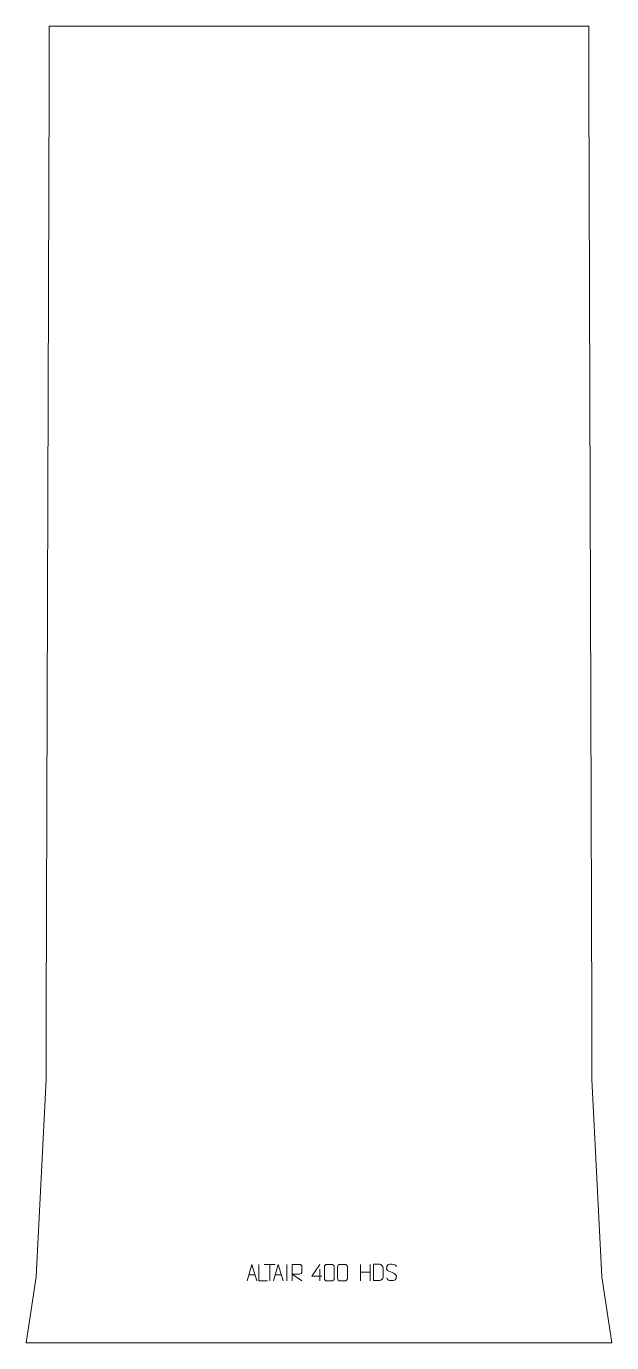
# Model space of a CAD drawing. Header units: millimetres. Extents: x -445 to 445, y -1355 to 645.
import ezdxf

# ---------------------------------------------------------------- set-up
doc = ezdxf.new("R2010")
doc.units = ezdxf.units.MM
doc.header["$MEASUREMENT"] = 0
doc.layers.add('layer 1', color=7, linetype='Continuous')

msp = doc.modelspace()

# ---------------------------------------------------------------- linework, layer by layer
at = {"layer": 'layer 1', "color": 242, "lineweight": 9}
msp.add_open_spline([(410.0003, 644.9997), (410.0003, 644.9997), (410.0003, 554.9995), (410.0003, 554.9995), (410.0003, 554.9995), (410.0003, 554.9995), (414.9995, -854.9994), (414.9995, -854.9994), (414.9995, -854.9994), (414.9995, -854.9994), (414.9995, -954.9999), (414.9995, -954.9999), (414.9995, -954.9999), (414.9995, -954.9999), (430, -1254.9998), (430, -1254.9998), (430, -1254.9998), (430, -1254.9998), (444.9996, -1354.9995), (444.9996, -1354.9995), (444.9996, -1354.9995), (444.9996, -1354.9995), (-444.9997, -1354.9995), (-444.9997, -1354.9995), (-444.9997, -1354.9995), (-444.9997, -1354.9995), (-430, -1254.9998), (-430, -1254.9998), (-430, -1254.9998), (-430, -1254.9998), (-414.9996, -954.9999), (-414.9996, -954.9999), (-414.9996, -954.9999), (-414.9996, -954.9999), (-414.9996, -854.9994), (-414.9996, -854.9994), (-414.9996, -854.9994), (-414.9996, -854.9994), (-410.0004, 554.9995), (-410.0004, 554.9995), (-410.0004, 554.9995), (-410.0004, 554.9995), (-410.0004, 644.9997), (-410.0004, 644.9997), (-410.0004, 644.9997), (-410.0004, 644.9997), (410.0003, 644.9997), (410.0003, 644.9997)], degree=3, knots=[0, 0, 0, 0, 0.076923077, 0.076923077, 0.076923077, 0.076923077, 0.153846154, 0.153846154, 0.153846154, 0.153846154, 0.230769231, 0.230769231, 0.230769231, 0.230769231, 0.307692308, 0.307692308, 0.307692308, 0.307692308, 0.384615385, 0.384615385, 0.384615385, 0.384615385, 0.461538462, 0.461538462, 0.461538462, 0.461538462, 0.538461538, 0.538461538, 0.538461538, 0.538461538, 0.615384615, 0.615384615, 0.615384615, 0.615384615, 0.692307692, 0.692307692, 0.692307692, 0.692307692, 0.769230769, 0.769230769, 0.769230769, 0.769230769, 0.846153846, 0.846153846, 0.846153846, 0.846153846, 1, 1, 1, 1], dxfattribs=at)
at = {"layer": 'layer 1', "color": 250, "lineweight": 9}
for points, knots in [([(-109.2493, -1261.0626), (-109.2493, -1261.0626), (-101.8783, -1236.1091), (-101.8783, -1236.1091), (-101.8783, -1236.1091), (-101.8783, -1236.1091), (-94.3084, -1261.0626), (-94.3084, -1261.0626)], [0, 0, 0, 0, 0.333333333, 0.333333333, 0.333333333, 0.333333333, 1, 1, 1, 1]), ([(-78.4327, -1261.0627), (-78.4327, -1261.0627), (-91.3818, -1261.0627), (-91.3818, -1261.0627), (-91.3818, -1261.0627), (-91.3818, -1261.0627), (-91.3818, -1236.1091), (-91.3818, -1236.1091)], [0, 0, 0, 0, 0.333333333, 0.333333333, 0.333333333, 0.333333333, 1, 1, 1, 1]), ([(-69.2493, -1261.0626), (-69.2493, -1261.0626), (-61.8783, -1236.1091), (-61.8783, -1236.1091), (-61.8783, -1236.1091), (-61.8783, -1236.1091), (-54.3084, -1261.0626), (-54.3084, -1261.0626)], [0, 0, 0, 0, 0.333333333, 0.333333333, 0.333333333, 0.333333333, 1, 1, 1, 1]), ([(-40.6523, -1261.0626), (-40.6523, -1261.0626), (-40.6523, -1236.1091), (-40.6523, -1236.1091), (-40.6523, -1236.1091), (-37.0575, -1236.1091), (-33.462, -1236.1091), (-29.8668, -1236.1091), (-29.8668, -1236.1091), (-27.5415, -1236.1468), (-25.9842, -1237.6368), (-25.9883, -1240.0032), (-25.9883, -1240.0032), (-25.9887, -1242.0387), (-25.9887, -1245.0981), (-25.9883, -1247.1341), (-25.9883, -1247.1341), (-25.9948, -1249.0096), (-27.8071, -1250.9514), (-29.8166, -1250.9705), (-29.8166, -1250.9705), (-29.8166, -1250.9705), (-40.6523, -1250.9705), (-40.6523, -1250.9705), (-40.6523, -1250.9705), (-40.6523, -1250.9705), (-25.9976, -1261.0626), (-25.9976, -1261.0626)], [0, 0, 0, 0, 0.125, 0.125, 0.125, 0.125, 0.25, 0.25, 0.25, 0.25, 0.375, 0.375, 0.375, 0.375, 0.5, 0.5, 0.5, 0.5, 0.625, 0.625, 0.625, 0.625, 0.75, 0.75, 0.75, 0.75, 1, 1, 1, 1]), ([(4.0906, -1254.1693), (4.0906, -1254.1693), (-10.7311, -1254.1693), (-10.7311, -1254.1693), (-10.7311, -1254.1693), (-10.7311, -1254.1693), (1.1465, -1236.0988), (1.1465, -1236.0988)], [0, 0, 0, 0, 0.333333333, 0.333333333, 0.333333333, 0.333333333, 1, 1, 1, 1]), ([(12.0991, -1236.0866), (14.4652, -1236.0866), (16.8317, -1236.0866), (19.1982, -1236.0866), (19.1982, -1236.0866), (21.1787, -1236.051), (23.2047, -1237.5453), (23.2318, -1239.9874), (23.2318, -1239.9874), (23.2314, -1245.7448), (23.2314, -1251.5026), (23.2318, -1257.2608), (23.2318, -1257.2608), (23.0897, -1259.5884), (21.3833, -1261.0707), (19.1982, -1261.0815), (19.1982, -1261.0815), (16.8258, -1261.0811), (14.4534, -1261.0811), (12.0814, -1261.0815), (12.0814, -1261.0815), (10.1229, -1261.1871), (8.1165, -1259.2992), (8.1279, -1257.2782), (8.1279, -1257.2782), (8.1283, -1251.4976), (8.1283, -1245.7173), (8.1279, -1239.9375), (8.1279, -1239.9375), (8.1322, -1237.7955), (9.9093, -1236.073), (12.0991, -1236.0866)], [0, 0, 0, 0, 0.111111111, 0.111111111, 0.111111111, 0.111111111, 0.222222222, 0.222222222, 0.222222222, 0.222222222, 0.333333333, 0.333333333, 0.333333333, 0.333333333, 0.444444444, 0.444444444, 0.444444444, 0.444444444, 0.555555556, 0.555555556, 0.555555556, 0.555555556, 0.666666667, 0.666666667, 0.666666667, 0.666666667, 0.777777778, 0.777777778, 0.777777778, 0.777777778, 1, 1, 1, 1]), ([(32.0991, -1236.0866), (34.4652, -1236.0866), (36.8317, -1236.0866), (39.1982, -1236.0866), (39.1982, -1236.0866), (41.1787, -1236.051), (43.2047, -1237.5453), (43.2318, -1239.9874), (43.2318, -1239.9874), (43.2314, -1245.7448), (43.2314, -1251.5026), (43.2318, -1257.2608), (43.2318, -1257.2608), (43.0897, -1259.5884), (41.3833, -1261.0707), (39.1982, -1261.0815), (39.1982, -1261.0815), (36.8258, -1261.0811), (34.4534, -1261.0811), (32.0814, -1261.0815), (32.0814, -1261.0815), (30.1229, -1261.1871), (28.1165, -1259.2992), (28.1279, -1257.2782), (28.1279, -1257.2782), (28.1283, -1251.4976), (28.1283, -1245.7173), (28.1279, -1239.9375), (28.1279, -1239.9375), (28.1322, -1237.7955), (29.9093, -1236.073), (32.0991, -1236.0866)], [0, 0, 0, 0, 0.111111111, 0.111111111, 0.111111111, 0.111111111, 0.222222222, 0.222222222, 0.222222222, 0.222222222, 0.333333333, 0.333333333, 0.333333333, 0.333333333, 0.444444444, 0.444444444, 0.444444444, 0.444444444, 0.555555556, 0.555555556, 0.555555556, 0.555555556, 0.666666667, 0.666666667, 0.666666667, 0.666666667, 0.777777778, 0.777777778, 0.777777778, 0.777777778, 1, 1, 1, 1]), ([(82.8392, -1260.478), (85.171, -1260.4776), (90.1212, -1260.5016), (92.4527, -1260.5019), (92.4527, -1260.5019), (94.3777, -1260.6073), (97.6963, -1257.0657), (97.6851, -1255.0484), (97.6851, -1255.0484), (97.6847, -1249.2783), (97.6847, -1247.1086), (97.6851, -1241.3393), (97.6851, -1241.3393), (97.6808, -1239.2012), (94.3063, -1235.5411), (92.1539, -1235.5546), (92.1539, -1235.5546), (89.8282, -1235.5546), (85.1039, -1235.5546), (82.7778, -1235.5546), (82.7778, -1235.5546), (82.7782, -1241.3015), (82.8395, -1254.7307), (82.8392, -1260.478)], [0, 0, 0, 0, 0.142857143, 0.142857143, 0.142857143, 0.142857143, 0.285714286, 0.285714286, 0.285714286, 0.285714286, 0.428571429, 0.428571429, 0.428571429, 0.428571429, 0.571428571, 0.571428571, 0.571428571, 0.571428571, 0.714285714, 0.714285714, 0.714285714, 0.714285714, 1, 1, 1, 1]), ([(110.2315, -1248.0294), (105.9832, -1246.559), (101.0751, -1244.7632), (103.0802, -1239.2429), (103.0802, -1239.2429), (104.5837, -1235.103), (109.7973, -1235.4915), (113.4009, -1236.0926), (113.4009, -1236.0926), (116.2615, -1236.5698), (117.1262, -1237.783), (117.4368, -1239.8671)], [0, 0, 0, 0, 0.25, 0.25, 0.25, 0.25, 0.5, 0.5, 0.5, 0.5, 1, 1, 1, 1]), ([(110.2315, -1248.0295), (114.2501, -1249.6762), (119.2796, -1251.5645), (117.4456, -1256.9248), (117.4456, -1256.9248), (115.9858, -1261.1912), (111.075, -1260.9345), (107.3489, -1260.3798), (107.3489, -1260.3798), (104.5989, -1259.97), (103.378, -1258.7565), (103, -1256.6443)], [0, 0, 0, 0, 0.25, 0.25, 0.25, 0.25, 0.5, 0.5, 0.5, 0.5, 1, 1, 1, 1])]:
    msp.add_open_spline(points, degree=3, knots=knots, dxfattribs=at)
for points in [[(-83.4008, -1236.1326), (-83.4008, -1236.1326), (-66.4136, -1236.1326), (-66.4136, -1236.1326)], [(-74.907, -1261.0626), (-74.907, -1261.0626), (-74.907, -1236.1091), (-74.907, -1236.1091)], [(-48.7788, -1236.0988), (-48.7788, -1236.0988), (-48.7788, -1261.0729), (-48.7788, -1261.0729)], [(62.9098, -1236.1473), (62.9098, -1236.1473), (62.9098, -1260.9248), (62.9098, -1260.9248)], [(77.5531, -1236.1473), (77.5531, -1236.1473), (77.5531, -1261.1008), (77.5531, -1261.1008)], [(-106.5267, -1251.8132), (-106.5267, -1251.8132), (-97.031, -1251.8132), (-97.031, -1251.8132)], [(-66.5267, -1251.8132), (-66.5267, -1251.8132), (-57.031, -1251.8132), (-57.031, -1251.8132)], [(1.1465, -1243.4082), (1.1465, -1243.4082), (1.1465, -1261.0729), (1.1465, -1261.0729)], [(62.9098, -1248.0296), (62.9098, -1248.0296), (77.5531, -1248.0292), (77.5531, -1248.0292)]]:
    msp.add_open_spline(points, degree=3, dxfattribs=at)

doc.saveas('drawing.dxf')
